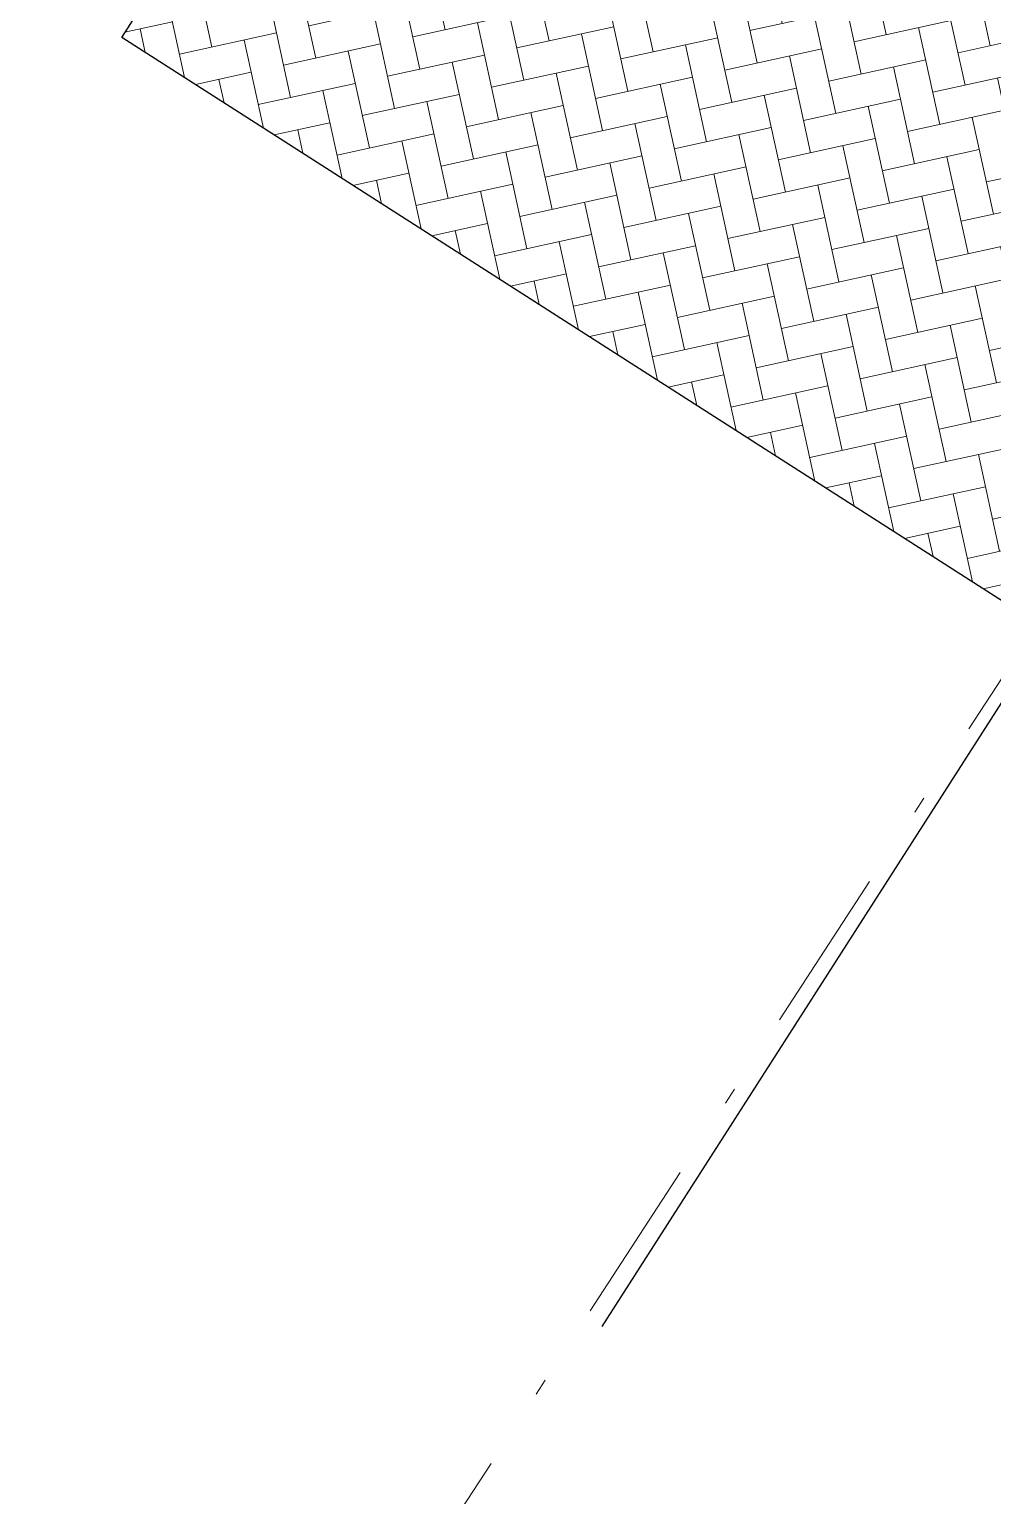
# Model space of a CAD drawing. Header units: inches. Extents: x 249 to 1192, y -18 to 440.
# Drawn here: x 935.13 to 940.96, y 58.47 to 67.34 of the extents above; entities that cross this region are included whole.
import ezdxf

# ---------------------------------------------------------------- set-up
doc = ezdxf.new("R2010")
doc.units = ezdxf.units.IN
doc.header["$MEASUREMENT"] = 0
doc.linetypes.add('DASHDOT', pattern=[1, 0.5, -0.25, 0, -0.25])
for name, color, linetype, lineweight in [('ARSIR WARNA', 66, 'Continuous', 0), ('DINDING', 6, 'Continuous', 0), ('NOTASI GRID', 85, 'Continuous', 20)]:
    doc.layers.add(name, color=color, linetype=linetype, lineweight=lineweight)
doc.layers.add('KENDARAAN', color=9, linetype='Continuous')
doc.layers.add('RUMPUT', color=86, linetype='Continuous')
pattern_1 = [(57.36874968947846, (0, 0), (-0.0535506494527033, 0.244197313478704), [0.046875, -0.30667839075]), (12.36874968947846, (0, 0), (-0.05355064946683093, 0.2441973135431277), [0.04687499999999999, -0.203125]), (102.3687496894784, (0, 0), (-0.2441973135431277, -0.05355064946683093), [0.04687499999999999, -0.203125])]

# ---------------------------------------------------------------- blocks, each defined once
blk = doc.blocks.new('TAPAK')
at = {"layer": 'NOTASI GRID', "linetype": 'DASHDOT', "ltscale": 2}
blk.add_lwpolyline([(154.0571275400661, 168.1207261431318), (216.5873062685326, 264.2911484895876)], dxfattribs=at)

msp = doc.modelspace()

# ---------------------------------------------------------------- hatches: boundary and pattern name
at = {"layer": 'ARSIR WARNA'}
h = msp.add_hatch(dxfattribs=at)
h.set_pattern_fill('AR-HBONE', color=45, scale=0.05, angle=327.3687496894784, style=0)
h.set_pattern_definition([(12.36874968947847, (568.5500983639363, 227.5969538557964), (0.1525173312610375, 0.2381983704079668), [0.6, -0.2]), (102.3687496894785, (568.7454562147883, 227.6397943753737), (0.1525173312610375, 0.2381983704079668), [0.6000000000000001, -0.2])])
h.paths.add_polyline_path([(945.7383969514065, 69.17081648474772), (939.9277197910651, 72.89136659513194), (939.8198737518819, 72.72293491214884), (939.3566866236786, 73.01951151990248), (935.6899212914487, 67.2928342984743), (941.2269886608047, 63.74747529060061), (941.7773881901635, 64.58248203220445), (942.0527952252528, 64.86714070832464), (942.3990290058684, 65.04883824564752), (942.7895239091205, 65.02869981366202), (943.1587768009947, 64.88541025120298), (949.9082652820256, 60.56374352971154), (955.806368098546, 69.96702441633215), (951.554336192833, 72.68958107188519), (948.6966926373468, 68.22657327797958), (948.0687368202989, 67.76580347389539), (947.3153040265158, 67.92364505898006), (945.6305509122233, 69.0023848017646)])
at = {"layer": 'RUMPUT'}
h = msp.add_hatch(dxfattribs=at)
h.set_pattern_fill('GRASS', color=256, scale=0.25, angle=-32.63125031052153, style=0)
h.set_pattern_definition(pattern_1)
edge = h.paths.add_edge_path(flags=17)
edge.add_line((928.2641801358429, 87.77966679945874), (928.2102571162511, 87.69545095796715))
edge.add_line((928.2102571162511, 87.69545095796715), (927.4523145428277, 88.18075813429114))
edge.add_line((927.4523145428277, 88.18075813429114), (927.9376217191518, 88.93870070771442))
edge.add_line((927.9376217191518, 88.93870070771442), (944.9810419464964, 115.3713075449288))
edge.add_line((944.9810419464964, 115.3713075449288), (944.6881731201454, 115.5588301200329))
edge.add_line((944.6881731201454, 115.5588301200329), (940.4070226355534, 108.5805976980109))
edge.add_line((940.4070226355534, 108.5805976980109), (924.7936289507031, 90.12836316794235))
edge.add_line((924.7936289507031, 90.12836316794235), (906.9246372932737, 96.97757937312682))
edge.add_line((906.9246372932737, 96.97757937312682), (902.6198956972332, 99.28170147302345))
edge.add_line((902.6198956972332, 99.28170147302345), (887.5537847216924, 69.67303889785137))
edge.add_line((887.5537847216924, 69.67303889785137), (887.5839640358097, 69.65371522052908))
edge.add_line((887.5839640358097, 69.65371522052908), (891.466421446403, 75.71725580791895))
edge.add_line((891.466421446403, 75.71725580791895), (893.1507382762345, 74.6387954160869))
edge.add_line((893.1507382762345, 74.6387954160869), (895.8468892558133, 78.84958749066337))
edge.add_line((895.8468892558133, 78.84958749066337), (898.4575803420505, 77.17797388332485))
edge.add_line((898.4575803420505, 77.17797388332485), (900.9840555867966, 75.56028329557753))
edge.add_line((900.9840555867966, 75.56028329557753), (903.1766002224103, 74.15640695535856))
edge.add_line((903.1766002224103, 74.15640695535856), (906.0370060762891, 72.32490212008338))
edge.add_line((906.0370060762891, 72.32490212008338), (908.5634813210349, 70.70721153233623))
edge.add_line((908.5634813210349, 70.70721153233623), (911.0899565657808, 69.08952094458907))
edge.add_arc((911.5752637421049, 69.84746351801277), 0.8999999999999068, 237.3687496894809, 417.3687496894814)
edge.add_line((912.060570918429, 70.60540609143649), (909.5340956736832, 72.22309667918358))
edge.add_line((909.5340956736832, 72.22309667918358), (907.0076204289373, 73.84078726693082))
edge.add_line((907.0076204289373, 73.84078726693082), (905.4287087104201, 74.85175724624926))
edge.add_line((905.4287087104201, 74.85175724624926), (904.4811451841913, 75.45847785467842))
edge.add_line((904.4811451841913, 75.45847785467842), (901.9546699394457, 77.07616844242597))
edge.add_line((901.9546699394457, 77.07616844242597), (899.4281946946996, 78.69385903017334))
edge.add_line((899.4281946946996, 78.69385903017334), (896.8175036084624, 80.36547263751206))
edge.add_line((896.8175036084624, 80.36547263751206), (899.5136545880416, 84.57626471208866))
edge.add_line((899.5136545880416, 84.57626471208866), (897.8293377582106, 85.65472510392057))
edge.add_line((897.8293377582106, 85.65472510392057), (901.711795168804, 91.71826569131034))
edge.add_line((901.711795168804, 91.71826569131034), (903.396111998635, 90.63980529947843))
edge.add_line((903.396111998635, 90.63980529947843), (906.0922629782137, 94.85059737405518))
edge.add_line((906.0922629782137, 94.85059737405518), (921.3353302881803, 85.09053082797953))
edge.add_line((921.3353302881803, 85.09053082797953), (926.4724966191636, 81.8012266328933))
edge.add_line((926.4724966191636, 81.8012266328933), (923.7225291895686, 77.50638515495434))
edge.add_line((923.7225291895686, 77.50638515495434), (919.4630514694381, 70.79575980628869))
edge.add_line((919.4630514694381, 70.79575980628869), (919.6768221338964, 70.6588834238465))
edge.add_line((919.6768221338964, 70.6588834238465), (925.0547665600768, 78.97698642392996))
edge.add_arc((932.3615963517668, 73.22370576023272), 9.300000000000063, 66.3350080141156, 141.7836714338509, ccw=False)
edge.add_line((936.0945068641443, 81.74165029554075), (936.5596564253326, 82.46811112825382))
edge.add_line((936.5596564253326, 82.46811112825382), (928.2641801358429, 87.77966679945874))
edge = h.paths.add_edge_path()
edge.add_arc((902.0036540352788, 51.04019550044824), 2.899999999999944, 21.48045213667681, 57.36874968948014)
edge.add_line((903.5674216034345, 53.48245490370259), (886.5721298860624, 64.36446275412109))
edge.add_line((886.5721298860624, 64.36446275412109), (889.2682808656411, 68.575254828697))
edge.add_line((889.2682808656411, 68.575254828697), (887.5537847216924, 69.67303889785137))
edge.add_line((887.5537847216924, 69.67303889785137), (884.8649772892379, 64.38886223630908))
edge.add_line((884.8649772892379, 64.38886223630908), (899.8177184374615, 52.38925393144922))
edge.add_line((899.8177184374615, 52.38925393144922), (892.7388052037916, 34.03850843705635))
edge.add_line((892.7388052037916, 34.03850843705635), (893.045840120689, 33.8974270920169))
edge.add_line((893.045840120689, 33.8974270920169), (904.7022274439962, 52.10212843513062))
edge = h.paths.add_edge_path()
edge.add_arc((936.7399936000423, 45.06376926786742), 1.89999999999996, 57.36874968947894, 147.3687496894797)
edge.add_line((935.1398926117033, 46.08830664010732), (918.367172414215, 19.89302387901222))
edge.add_line((918.367172414215, 19.89302387901222), (918.7450692695429, 19.62800377191144))
edge.add_line((918.7450692695429, 19.62800377191144), (936.7549778665605, 42.71331442345686))
edge.add_line((936.7549778665605, 42.71331442345686), (952.0053637954163, 30.06494154661328))
edge.add_line((952.0053637954163, 30.06494154661328), (952.4805707531593, 32.5023109921315))
edge.add_line((952.4805707531593, 32.5023109921315), (994.0278929164667, 85.51311961030572))
edge.add_line((994.0278929164667, 85.51311961030572), (953.000433015902, 112.1961135678978))
edge.add_line((953.000433015902, 112.1961135678978), (949.1372720901161, 114.3550084164287))
edge.add_line((949.1372720901161, 114.3550084164287), (945.2741111643297, 116.5139032649596))
edge.add_line((945.2741111643297, 116.5139032649596), (940.4070226355534, 108.5805976980109))
edge.add_line((940.4070226355534, 108.5805976980109), (924.7936289507031, 90.12836316794235))
edge.add_line((924.7936289507031, 90.12836316794235), (906.9246372932737, 96.97757937312682))
edge.add_line((906.9246372932737, 96.97757937312682), (902.6198956972332, 99.28170147302345))
edge.add_line((902.6198956972332, 99.28170147302345), (887.5537847216924, 69.67303889785137))
edge.add_line((887.5537847216924, 69.67303889785137), (887.5839640358097, 69.65371522052908))
edge.add_line((887.5839640358097, 69.65371522052908), (891.466421446403, 75.71725580791895))
edge.add_line((891.466421446403, 75.71725580791895), (893.1507382762345, 74.6387954160869))
edge.add_line((893.1507382762345, 74.6387954160869), (895.8468892558133, 78.84958749066337))
edge.add_line((895.8468892558133, 78.84958749066337), (898.4575803420505, 77.17797388332485))
edge.add_line((898.4575803420505, 77.17797388332485), (900.9840555867966, 75.56028329557753))
edge.add_line((900.9840555867966, 75.56028329557753), (903.1766002224103, 74.15640695535856))
edge.add_line((903.1766002224103, 74.15640695535856), (906.0370060762891, 72.32490212008338))
edge.add_line((906.0370060762891, 72.32490212008338), (908.5634813210349, 70.70721153233623))
edge.add_line((908.5634813210349, 70.70721153233623), (911.0899565657808, 69.08952094458907))
edge.add_arc((911.5752637421049, 69.84746351801277), 0.8999999999999068, 237.3687496894809, 417.3687496894814)
edge.add_line((912.060570918429, 70.60540609143649), (909.5340956736832, 72.22309667918358))
edge.add_line((909.5340956736832, 72.22309667918358), (907.0076204289373, 73.84078726693082))
edge.add_line((907.0076204289373, 73.84078726693082), (905.4287087104201, 74.85175724624926))
edge.add_line((905.4287087104201, 74.85175724624926), (904.4811451841913, 75.45847785467842))
edge.add_line((904.4811451841913, 75.45847785467842), (901.9546699394457, 77.07616844242597))
edge.add_line((901.9546699394457, 77.07616844242597), (899.4281946946996, 78.69385903017334))
edge.add_line((899.4281946946996, 78.69385903017334), (896.8175036084624, 80.36547263751206))
edge.add_line((896.8175036084624, 80.36547263751206), (899.5136545880416, 84.57626471208866))
edge.add_line((899.5136545880416, 84.57626471208866), (897.8293377582106, 85.65472510392057))
edge.add_line((897.8293377582106, 85.65472510392057), (901.711795168804, 91.71826569131034))
edge.add_line((901.711795168804, 91.71826569131034), (903.396111998635, 90.63980529947843))
edge.add_line((903.396111998635, 90.63980529947843), (906.0922629782137, 94.85059737405518))
edge.add_line((906.0922629782137, 94.85059737405518), (921.3353302881803, 85.09053082797953))
edge.add_line((921.3353302881803, 85.09053082797953), (926.4724966191636, 81.8012266328933))
edge.add_line((926.4724966191636, 81.8012266328933), (923.7225291895686, 77.50638515495434))
edge.add_line((923.7225291895686, 77.50638515495434), (919.4630514694381, 70.79575980628869))
edge.add_line((919.4630514694381, 70.79575980628869), (919.6768221338964, 70.6588834238465))
edge.add_line((919.6768221338964, 70.6588834238465), (925.0547665600768, 78.97698642392996))
edge.add_arc((932.3615963517668, 73.22370576023272), 9.300000000000063, 66.3350080141156, 141.7836714338509, ccw=False)
edge.add_line((936.0945068641443, 81.74165029554075), (936.5596564253326, 82.46811112825382))
edge.add_line((936.5596564253326, 82.46811112825382), (928.2641801358429, 87.77966679945874))
edge.add_line((928.2641801358429, 87.77966679945874), (928.2102571162511, 87.69545095796715))
edge.add_line((928.2102571162511, 87.69545095796715), (927.4523145428277, 88.18075813429114))
edge.add_line((927.4523145428277, 88.18075813429114), (927.9376217191518, 88.93870070771442))
edge.add_line((927.9376217191518, 88.93870070771442), (944.9810419464964, 115.3713075449288))
edge.add_line((944.9810419464964, 115.3713075449288), (944.8968261050047, 115.4252305645203))
edge.add_line((944.8968261050047, 115.4252305645203), (945.3821332813288, 116.1831731379438))
edge.add_line((945.3821332813288, 116.1831731379438), (945.0378815538876, 115.2746288968673))
edge.add_line((945.0378815538876, 115.2746288968673), (966.3961127163827, 101.4809171293647))
edge.add_line((966.3961127163827, 101.4809171293647), (987.2184795251612, 88.14845053534901))
edge.add_line((987.2184795251612, 88.14845053534901), (987.7848094723097, 89.0329327735874))
edge.add_line((987.7848094723097, 89.0329327735874), (987.302433925307, 88.09412145713429))
edge.add_line((987.302433925307, 88.09412145713429), (987.9761557069371, 87.66273134038346))
edge.add_line((987.9761557069371, 87.66273134038346), (989.8828169332337, 86.56062110194841))
edge.add_line((989.8828169332337, 86.56062110194841), (990.4566952614961, 86.19316942314298))
edge.add_line((990.4566952614961, 86.19316942314298), (978.5775728439762, 67.60634550868166))
edge.add_line((978.5775728439762, 67.60634550868166), (977.5716846833689, 68.26077967617172))
edge.add_line((977.5716846833689, 68.26077967617172), (973.9826760007685, 62.8408073817882))
edge.add_arc((963.9830200851626, 69.08097359424411), 11.78697555735094, 271.6088435800943, 328.0342658814109, ccw=False)
edge.add_line((964.3139503599157, 57.29864453998494), (963.9111392153795, 57.18526117887534))
edge.add_line((963.9111392153795, 57.18526117887534), (963.6031439829555, 56.90197414856324))
edge.add_line((963.6031439829555, 56.90197414856324), (962.2875738019668, 54.94786372696018))
edge.add_line((962.2875738019668, 54.94786372696018), (966.4964052996177, 52.25296809585404))
edge.add_line((966.4964052996177, 52.25296809585404), (961.5354874971927, 44.50511067863346))
edge.add_line((961.5354874971927, 44.50511067863346), (959.0090122524455, 46.12280126638152))
edge.add_line((959.0090122524455, 46.12280126638152), (955.8275540965428, 41.15406661838088))
edge.add_line((955.8275540965428, 41.15406661838088), (953.0774800973729, 36.85905870231281))
edge.add_line((953.0774800973729, 36.85905870231281), (937.7645309722823, 46.66387025620645))
h = msp.add_hatch(dxfattribs=at)
h.set_pattern_fill('GRASS', color=256, scale=0.25, angle=-32.63125031052153, style=0)
h.set_pattern_definition(pattern_1)
edge = h.paths.add_edge_path()
edge.add_line((896.8175036084624, 80.36547263751206), (899.5136545880416, 84.57626471208866))
edge.add_line((899.5136545880416, 84.57626471208866), (897.8293377582106, 85.65472510392057))
edge.add_line((897.8293377582106, 85.65472510392057), (901.711795168804, 91.71826569131034))
edge.add_line((901.711795168804, 91.71826569131034), (903.396111998635, 90.63980529947843))
edge.add_line((903.396111998635, 90.63980529947843), (906.0922629782137, 94.85059737405518))
edge.add_line((906.0922629782137, 94.85059737405518), (921.3353302881803, 85.09053082797953))
edge.add_line((921.3353302881803, 85.09053082797953), (926.4724966191636, 81.8012266328933))
edge.add_line((926.4724966191636, 81.8012266328933), (923.7225291895686, 77.50638515495397))
edge.add_line((923.7225291895686, 77.50638515495397), (919.4630514694381, 70.79575980628869))
edge.add_line((919.4630514694381, 70.79575980628869), (919.6768221338964, 70.6588834238465))
edge.add_line((919.6768221338964, 70.6588834238465), (925.0547665600768, 78.97698642392993))
edge.add_arc((932.3615963517669, 73.22370576023259), 9.300000000000214, 66.33500801411651, 141.7836714338508, ccw=False)
edge.add_line((936.0945068641443, 81.74165029554075), (936.5596564253326, 82.46811112825382))
edge.add_line((936.5596564253326, 82.46811112825382), (928.2641801358429, 87.77966679945874))
edge.add_line((928.2641801358429, 87.77966679945874), (928.2102571162511, 87.69545095796715))
edge.add_line((928.2102571162511, 87.69545095796715), (927.4523145428277, 88.18075813429114))
edge.add_line((927.4523145428277, 88.18075813429114), (927.9376217191518, 88.93870070771442))
edge.add_line((927.9376217191518, 88.93870070771442), (944.9810419464964, 115.3713075449288))
edge.add_line((944.9810419464964, 115.3713075449288), (944.8968261050047, 115.4252305645203))
edge.add_line((944.8968261050047, 115.4252305645203), (945.3821332813288, 116.1831731379438))
edge.add_line((945.3821332813288, 116.1831731379438), (946.1400758547525, 115.6978659616198))
edge.add_line((946.1400758547525, 115.6978659616198), (987.7311629355854, 88.94914873724179))
edge.add_line((987.7311629355854, 88.94914873724179), (987.7848094723097, 89.0329327735874))
edge.add_line((987.7848094723097, 89.0329327735874), (988.5427520457331, 88.54762559726345))
edge.add_line((988.5427520457331, 88.54762559726345), (987.9761557069371, 87.66273134038346))
edge.add_line((987.9761557069371, 87.66273134038346), (989.8828169332337, 86.56062110194841))
edge.add_line((989.8828169332337, 86.56062110194841), (990.4566952614961, 86.19316942314298))
edge.add_line((990.4566952614961, 86.19316942314298), (978.5775728439764, 67.60634550868144))
edge.add_line((978.5775728439764, 67.60634550868144), (977.5716846833689, 68.26077967617147))
edge.add_line((977.5716846833689, 68.26077967617147), (973.9826760007685, 62.84080738178788))
edge.add_arc((963.983020085164, 69.08097359424208), 11.78697555734887, 271.6088435800879, 328.03426588141446, ccw=False)
edge.add_line((964.3139503599157, 57.29864453998494), (963.9111392153795, 57.18526117887534))
edge.add_line((963.9111392153795, 57.18526117887534), (963.6031439829555, 56.90197414856324))
edge.add_line((963.6031439829555, 56.90197414856324), (962.2875738019668, 54.94786372696018))
edge.add_line((962.2875738019668, 54.94786372696018), (966.4964052996177, 52.25296809585404))
edge.add_line((966.4964052996177, 52.25296809585404), (961.5354874971927, 44.50511067863346))
edge.add_line((961.5354874971927, 44.50511067863346), (959.0090122524455, 46.12280126638152))
edge.add_line((959.0090122524455, 46.12280126638152), (955.8275540965428, 41.15406661838088))
edge.add_line((955.8275540965428, 41.15406661838088), (953.0774800973729, 36.85905870231281))
edge.add_line((953.0774800973729, 36.85905870231281), (937.7645309722823, 46.66387025620645))
edge.add_arc((936.7399936000423, 45.06376926786742), 1.89999999999996, 57.36874968947894, 147.3687496894797)
edge.add_line((935.1398926117033, 46.08830664010732), (918.367172414215, 19.89302387901222))
edge.add_line((918.367172414215, 19.89302387901222), (918.7450692695429, 19.62800377191144))
edge.add_line((918.7450692695429, 19.62800377191144), (936.7549778665605, 42.71331442345686))
edge.add_line((936.7549778665605, 42.71331442345686), (952.0053637954163, 30.0649415466133))
edge.add_line((952.0053637954163, 30.0649415466133), (952.4805707531593, 32.50231099213147))
edge.add_line((952.4805707531593, 32.50231099213147), (994.0278929164667, 85.51311961030571))
edge.add_line((994.0278929164667, 85.51311961030571), (953.000433015902, 112.1961135678978))
edge.add_line((953.000433015902, 112.1961135678978), (949.1372720901161, 114.3550084164287))
edge.add_line((949.1372720901161, 114.3550084164287), (945.2741111643297, 116.5139032649596))
edge.add_line((945.2741111643297, 116.5139032649596), (940.4070226355534, 108.5805976980109))
edge.add_line((940.4070226355534, 108.5805976980109), (924.7936289507031, 90.12836316794235))
edge.add_line((924.7936289507031, 90.12836316794235), (906.9246372932737, 96.97757937312682))
edge.add_line((906.9246372932737, 96.97757937312682), (902.6198956972332, 99.28170147302345))
edge.add_line((902.6198956972332, 99.28170147302345), (887.5537847216924, 69.67303889785137))
edge.add_line((887.5537847216924, 69.67303889785137), (887.5839640358097, 69.65371522052908))
edge.add_line((887.5839640358097, 69.65371522052908), (891.466421446403, 75.71725580791895))
edge.add_line((891.466421446403, 75.71725580791895), (893.1507382762345, 74.6387954160869))
edge.add_line((893.1507382762345, 74.6387954160869), (895.8468892558133, 78.84958749066337))
edge.add_line((895.8468892558133, 78.84958749066337), (898.4575803420505, 77.17797388332485))
edge.add_line((898.4575803420505, 77.17797388332485), (900.9840555867966, 75.56028329557753))
edge.add_line((900.9840555867966, 75.56028329557753), (903.1766002224103, 74.15640695535856))
edge.add_line((903.1766002224103, 74.15640695535856), (906.0370060762891, 72.32490212008338))
edge.add_line((906.0370060762891, 72.32490212008338), (908.5634813210349, 70.70721153233623))
edge.add_line((908.5634813210349, 70.70721153233623), (911.0899565657808, 69.08952094458907))
edge.add_arc((911.5752637421049, 69.84746351801277), 0.8999999999999068, 237.3687496894809, 417.3687496894814)
edge.add_line((912.060570918429, 70.60540609143649), (909.5340956736832, 72.22309667918358))
edge.add_line((909.5340956736832, 72.22309667918358), (907.0076204289373, 73.84078726693082))
edge.add_line((907.0076204289373, 73.84078726693082), (905.4287087104201, 74.85175724624926))
edge.add_line((905.4287087104201, 74.85175724624926), (904.4811451841913, 75.45847785467842))
edge.add_line((904.4811451841913, 75.45847785467842), (901.9546699394457, 77.07616844242597))
edge.add_line((901.9546699394457, 77.07616844242597), (899.4281946946996, 78.69385903017334))
edge.add_line((899.4281946946996, 78.69385903017334), (896.8175036084624, 80.36547263751206))

# ---------------------------------------------------------------- linework, layer by layer
for points in [[(935.6899212914487, 67.2928342984743), (939.8419938000028, 73.7774540933263)], [(942.080316409162, 63.20109342137313), (935.6899212914487, 67.2928342984743)]]:
    msp.add_lwpolyline(points)
at = {"layer": 'KENDARAAN'}
msp.add_lwpolyline([(941.1198008452476, 57.87722426727166), (943.8159518248262, 62.08801634184849), (941.2894765800802, 63.70570692959527), (938.5933256005018, 59.49491485501866)], dxfattribs=at)

# ---------------------------------------------------------------- block references
at = {"layer": 'DINDING'}
msp.add_blockref('TAPAK', (754.7025369303853, -154.3074801053276), dxfattribs=at)

doc.saveas('drawing.dxf')
